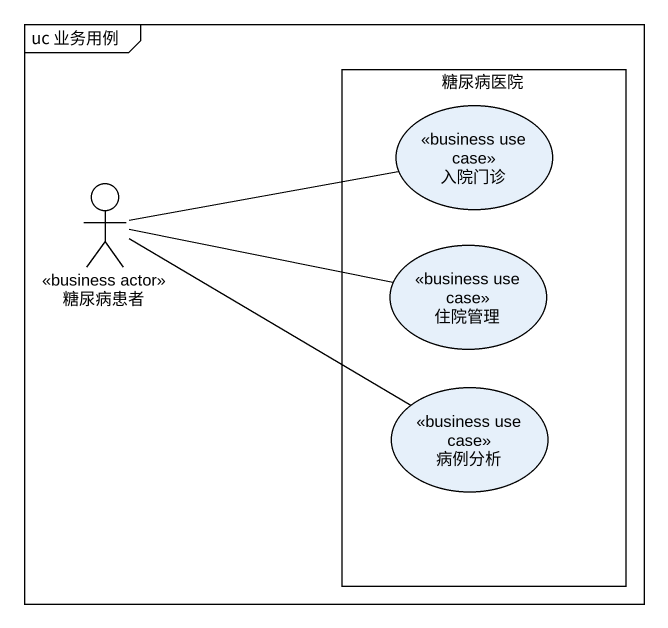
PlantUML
@startuml
mainframe uc 业务用例
rectangle 糖尿病医院 {
  usecase 入院门诊 <<business use case>>
  usecase 住院管理 <<business use case>>
  usecase 病例分析 <<business use case>>
}
actor 糖尿病患者 <<business actor>>
糖尿病患者 -right- 入院门诊
糖尿病患者 -right- 住院管理
糖尿病患者 -right- 病例分析
@enduml
